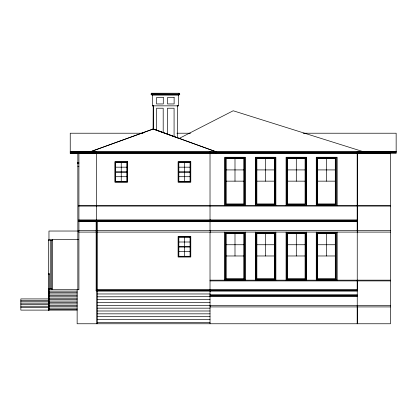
<?xml version="1.0" encoding="UTF-8"?>
<svg xmlns="http://www.w3.org/2000/svg" width="417" height="417" viewBox="0 0 417 417"><rect width="100%" height="100%" fill="white"/><g stroke="black" fill="none" stroke-linecap="round" stroke-linejoin="round"><path stroke-width="0.63" d="M153.263 129.051L153.263 105.845L153.138 129.004M357.244 305.499L357.244 323.764L357.244 151.71M357.244 280.167L357.244 289.711L96.145 289.711L96.145 221.688M178.747 138.653L233.192 110.766L363.363 151.71M90.38 151.71L153.425 128.957L215.933 151.71L153.023 129.004M357.244 152.075L396.15 152.017L396.15 153.435L357.244 153.492L357.244 230.674M97.448 296.805L357.244 296.513M179.805 94.179L150.897 94.091L179.748 94.179M152.314 94.654L152.314 105.845L153.586 105.845M177.116 105.845L178.387 105.845M152.314 105.845L178.33 105.845L178.33 94.654M143.099 133.221L70.238 133.221L70.238 153.482L390.474 153.482L390.474 323.764L77.14 323.764L77.14 289.711M176.923 133.221L190.585 133.221M303.123 133.221L396.15 133.221L396.15 152.064L70.238 152.064M70.238 151.715L396.15 151.715M70.238 151.96L96.259 151.96M357.119 151.96L396.15 151.96M96.499 152.017L70.979 152.064M357.244 152.017L394.503 152.064M70.238 152.539L363.16 152.539L363.129 152.064M70.238 153.373L96.499 153.373M78.912 162.594L77.494 162.594L77.494 163.631L78.912 163.631M77.849 166.472L78.912 166.472M115.645 167.181L126.851 167.181M178.841 167.181L190.048 167.181M226.202 169.917L243.794 169.917M256.851 169.917L274.449 169.917M287.501 169.917L305.098 169.917M317.686 169.917L335.284 169.917M115.645 171.94L126.851 171.94M178.841 171.94L190.048 171.94M115.645 172.127L126.851 172.127M178.841 172.127L190.048 172.127M115.645 176.704L126.851 176.704M178.841 176.704L190.048 176.704M226.202 181.15L243.794 181.15M256.851 181.15L274.449 181.15M287.501 181.15L305.098 181.15M317.686 181.15L335.284 181.15M390.474 205.341L78.438 205.341L78.438 206.081L390.474 206.081M357.244 219.91L78.677 219.91L78.677 220.504L357.244 220.504M357.244 221.093L78.677 221.093L78.677 221.688L357.244 221.688M97.448 230.674L390.474 230.674M78.26 231.028L48.966 231.028L48.966 239.629M97.448 232.092L390.474 232.092M78.438 239.629L48.492 239.629L48.492 310.112M48.492 240.578L52.511 240.578L52.511 239.629M178.841 242.006L190.048 242.006M226.202 244.743L243.794 244.743M256.851 244.743L274.449 244.743M287.501 244.743L305.098 244.743M317.686 244.743L335.284 244.743M178.841 246.77L190.048 246.77M178.841 246.953L190.048 246.953M178.841 251.529L190.048 251.529M226.202 255.975L243.794 255.975M256.851 255.975L274.449 255.975M287.501 255.975L305.098 255.975M317.686 255.975L335.284 255.975M48.492 273.312L49.258 273.312L49.258 310.112M48.492 274.256L49.258 274.256M210.022 280.167L390.474 280.167M210.022 280.907L390.474 280.907M96.499 281.584L96.499 288.288M48.492 288.376L49.258 288.376M49.013 288.762L52.036 288.762M48.492 288.908L49.258 288.908M96.499 290.18L96.03 290.18L96.03 290.654L96.499 290.654M97.448 290.18L357.244 290.18M97.448 290.654L357.244 290.654M49.258 291.129L77.14 291.129M96.499 291.129L96.264 290.654M97.448 291.129L357.244 291.129M49.258 292.546L77.14 292.546M48.492 293.589L49.258 293.589M49.258 293.964L77.14 293.964M97.448 293.964L210.022 293.964M210.022 294.736L357.244 294.736M49.258 295.387L77.14 295.387M210.022 295.33L357.244 295.33M210.022 295.919L357.244 295.919M49.258 296.805L77.14 296.805M49.258 298.223L77.14 298.223M48.492 298.916L20.85 298.916L20.85 310.112L77.14 310.112M49.258 299.641L77.14 299.641M97.448 299.641L210.022 299.641M20.85 300.339L48.492 300.339M49.258 301.064L77.14 301.064M20.85 301.757L48.492 301.757M49.258 302.481L77.14 302.481M97.448 302.481L210.022 302.481M20.85 303.175L48.492 303.175M49.258 303.899L77.14 303.899M20.85 304.681L48.492 304.681M49.258 305.317L77.14 305.317M390.474 305.499L97.448 305.317M20.85 306.25L48.492 306.25M49.258 306.735L77.14 306.735M210.022 306.917L390.474 306.917M20.85 307.668L48.492 307.668M49.258 308.158L77.14 308.158M97.448 308.158L210.022 308.158M49.258 309.576L77.14 309.576M97.448 310.993L210.022 310.993M97.448 313.834L210.022 313.834M97.448 316.67L210.022 316.67M97.448 319.511L210.022 319.511M97.448 322.346L210.022 322.346M70.238 152.893L90.828 153.013M179.565 138.606L153.227 128.983L90.588 151.71L90.828 153.482M363.04 152.539L363.04 153.013L90.708 153.013L90.708 152.064M362.92 153.013L362.92 153.482M337.171 205.341L337.171 157.266L316.268 157.266L316.268 205.341M337.171 232.092L337.171 280.167M326.485 158.684L326.485 181.15M326.485 233.51L326.485 255.975M316.268 232.092L316.268 280.167M306.516 205.341L306.516 157.266L286.083 157.266L286.083 205.341M306.516 232.092L306.516 280.167M296.299 158.684L296.299 181.15M296.299 233.51L296.299 255.975M286.083 232.092L286.083 280.167M275.866 205.341L275.866 157.266L255.433 157.266L255.433 205.341M275.866 232.092L275.866 280.167M265.65 158.684L265.65 181.15M265.65 233.51L265.65 255.975M255.433 232.092L255.433 280.167M245.212 205.341L245.212 157.266L224.779 157.266L224.779 205.341M245.212 232.092L245.212 280.167M234.995 158.684L234.995 181.15M234.995 233.51L234.995 255.975M224.779 232.092L224.779 280.167M216.084 152.064L216.084 152.539M215.844 152.539L215.844 153.013M215.698 151.71L215.698 152.539M215.698 153.013L215.698 153.482M210.496 290.18L210.496 290.654M210.257 219.91L210.257 220.504M210.257 221.093L210.257 221.688M210.257 230.674L210.257 232.092M210.257 289.711L210.257 290.18M210.257 290.654L210.257 291.129M210.257 294.736L210.257 295.33M210.257 295.919L210.257 296.513M210.257 305.499L210.257 306.917M210.022 151.71L210.022 152.064M210.022 153.482L210.022 219.91M210.022 220.504L210.022 221.093M210.022 221.688L210.022 230.674M210.022 232.092L210.022 323.764M184.444 162.416L184.444 171.94M184.444 172.127L184.444 181.463M184.444 237.247L184.444 246.77M184.444 246.953L184.444 256.293M179.331 94.654L179.331 93.236L151.371 93.236L151.371 94.654L179.279 94.654L179.279 94.091M178.857 94.654L178.857 95.128M178.804 93.236L178.804 95.128L151.845 95.128L151.845 93.236M177.439 105.845L177.387 137.501M174.077 136.599L174.077 108.217L167.452 108.217L167.452 134.665M163.193 132.627L163.193 108.212L156.573 108.212L156.573 130.057M121.248 162.416L121.248 171.94M121.248 172.127L121.248 181.463M97.448 221.688L97.448 323.764M96.499 151.71L96.499 152.064M96.499 153.482L96.499 219.91M96.499 220.504L96.499 221.093M96.499 221.688L96.499 230.674L78.677 230.674L78.677 232.092L96.499 232.092L96.499 323.764M96.264 219.91L96.264 220.504M96.264 221.093L96.264 221.688M96.264 230.674L96.264 232.092M96.264 289.711L96.264 290.18M90.531 152.064L90.531 152.539M90.353 152.064L90.353 152.539M78.912 153.482L78.912 205.341M78.912 206.081L78.912 219.91M78.912 220.504L78.912 221.093M78.912 221.688L78.912 289.711L48.372 289.711L48.372 292.484L48.726 292.484L48.726 310.112M77.849 153.482L77.849 162.594M77.849 163.631L77.849 289.711M77.671 162.594L77.671 163.631M52.036 240.578L52.036 289.711M51.979 240.578L51.979 288.762M50.264 240.578L50.264 288.762M48.612 289.711L48.612 310.112M357.484 305.499L357.484 306.917L357.484 305.499M357.484 230.674L357.484 232.092L357.484 230.674M163.287 97.489L156.573 97.489L156.573 103.953L163.287 103.953L163.287 97.489M174.129 97.489L167.509 97.489L167.509 103.953L174.129 103.953L174.129 97.489M244.977 157.501L225.018 157.501L225.018 205.107L244.977 205.107L244.977 157.501M275.627 157.501L255.668 157.501L255.668 205.107L275.627 205.107L275.627 157.501M306.281 157.501L286.317 157.501L286.317 205.107L306.281 205.107L306.281 157.501M336.467 157.501L316.508 157.501L316.508 205.107L336.467 205.107L336.467 157.501M244.268 158.21L225.722 158.21L225.722 204.398L244.268 204.398L244.268 158.21M274.918 158.21L256.377 158.21L256.377 204.398L274.918 204.398L274.918 158.21M305.567 158.21L287.026 158.21L287.026 204.398L305.567 204.398L305.567 158.21M335.758 158.21L317.217 158.21L317.217 204.398L335.758 204.398L335.758 158.21M243.794 158.684L226.202 158.684L226.202 203.923L243.794 203.923L243.794 158.684M274.449 158.684L256.851 158.684L256.851 203.923L274.449 203.923L274.449 158.684M305.098 158.684L287.501 158.684L287.501 203.923L305.098 203.923L305.098 158.684M335.284 158.684L317.686 158.684L317.686 203.923L335.284 203.923L335.284 158.684M127.586 161.681L114.904 161.681L114.904 182.203L127.586 182.203L127.586 161.681M190.788 161.681L178.101 161.681L178.101 182.203L190.788 182.203L190.788 161.681M127.242 162.025L115.254 162.025L115.254 181.854L127.242 181.854L127.242 162.025M190.439 162.025L178.45 162.025L178.45 181.854L190.439 181.854L190.439 162.025M126.851 162.416L115.645 162.416L115.645 181.463L126.851 181.463L126.851 162.416M190.048 162.416L178.841 162.416L178.841 181.463L190.048 181.463L190.048 162.416M244.977 232.326L225.018 232.326L225.018 279.932L244.977 279.932L244.977 232.326M275.627 232.326L255.668 232.326L255.668 279.932L275.627 279.932L275.627 232.326M306.281 232.326L286.317 232.326L286.317 279.932L306.281 279.932L306.281 232.326M336.467 232.326L316.508 232.326L316.508 279.932L336.467 279.932L336.467 232.326M244.268 233.035L225.722 233.035L225.722 279.223L244.268 279.223L244.268 233.035M274.918 233.035L256.377 233.035L256.377 279.223L274.918 279.223L274.918 233.035M305.567 233.035L287.026 233.035L287.026 279.223L305.567 279.223L305.567 233.035M335.758 233.035L317.217 233.035L317.217 279.223L335.758 279.223L335.758 233.035M243.794 233.51L226.202 233.51L226.202 278.749L243.794 278.749L243.794 233.51M274.449 233.51L256.851 233.51L256.851 278.749L274.449 278.749L274.449 233.51M305.098 233.51L287.501 233.51L287.501 278.749L305.098 278.749L305.098 233.51M335.284 233.51L317.686 233.51L317.686 278.749L335.284 278.749L335.284 233.51M190.788 236.507L178.101 236.507L178.101 257.028L190.788 257.028L190.788 236.507M190.439 236.856L178.45 236.856L178.45 256.679L190.439 256.679L190.439 236.856M190.048 237.247L178.841 237.247L178.841 256.293L190.048 256.293L190.048 237.247"/></g></svg>
